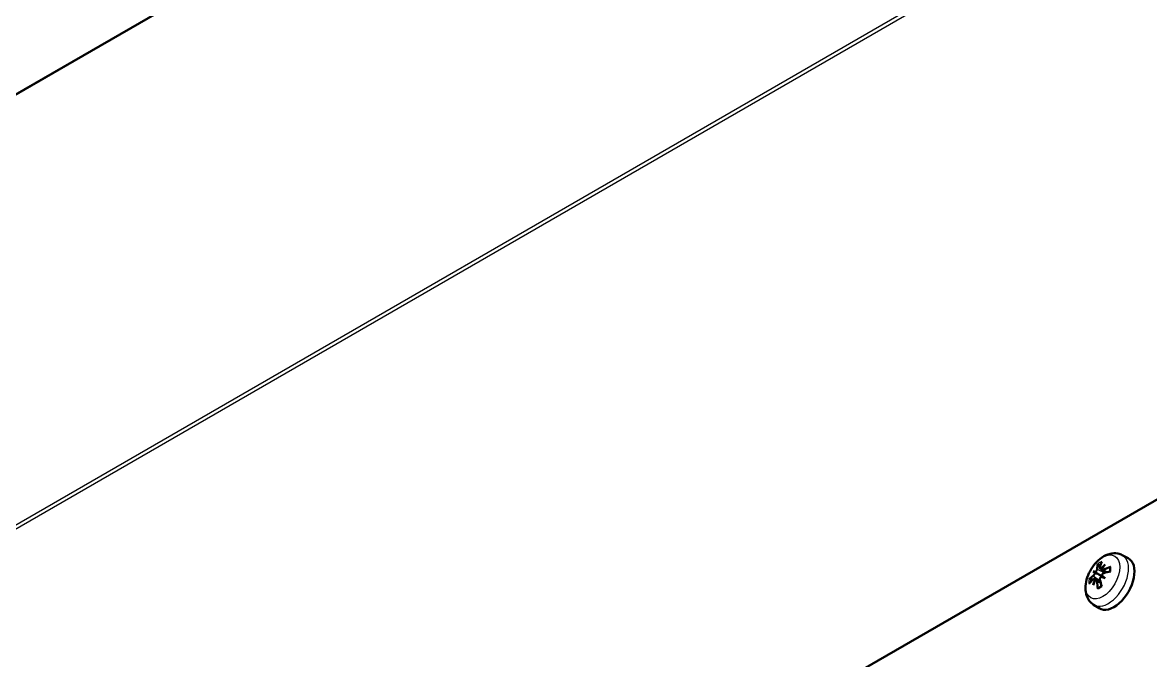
# Model space of a CAD drawing. Header units: millimetres. Extents: x 0 to 4200, y 0 to 2970.
# Drawn here: x 3269.4 to 3425, y 2235.8 to 2323.7 of the extents above; entities that cross this region are included whole.
import ezdxf

# ---------------------------------------------------------------- set-up
doc = ezdxf.new("R2010")
doc.units = ezdxf.units.MM
doc.header["$LTSCALE"] = 10
doc.layers.add('Co ban', color=7, linetype='Continuous', lineweight=50)
doc.layers.add('Lien manh', color=7, linetype='Continuous', lineweight=25, true_color=0x020305)

msp = doc.modelspace()

# ---------------------------------------------------------------- linework, layer by layer
at = {"layer": 'Co ban'}
for p, q in [((3840.52, 2644.08), (2989.16, 2152.55)), ((2949.75, 1983.09), (3734.64, 2436.24)), ((3421.12, 2250.32), (3421.93, 2249.9)), ((3417.11, 2248.06), (3417.66, 2247.75)), ((3418.08, 2248.45), (3418.82, 2247.91)), ((3418.37, 2248.28), (3418.87, 2247.92)), ((3417.26, 2247.03), (3418.1, 2246.66)), ((3417.56, 2246.86), (3418.11, 2246.62)), ((3417.66, 2247.75), (3418.61, 2247.2)), ((3418.75, 2247.12), (3418.61, 2247.2)), ((3417.16, 2243.46), (3417.93, 2242.97))]:
    msp.add_line(p, q, dxfattribs=at)
for centre, major_axis, ratio, start_param, end_param in [((3419.98, 2246.41), (2, 3.46), 0.57735, 3.116897, 6.307881), ((3422.77, 2245.9), (-5.86, 2.63), 0.158992, 0.343364, 0.460515), ((3421.82, 2244.24), (-5.21, 3.76), 0.158992, 5.82267, 5.939822), ((3416.93, 2248.37), (0.889, -0.797), 0.034479, 0.632274, 1.018438), ((3422.64, 2245.24), (-4.18, 4.96), 0.552577, 0.356756, 0.526449), ((3422.07, 2244.91), (-2.18, 6.11), 0.589478, 0.562453, 0.732146), ((3422.7, 2244.75), (4.1, 4.95), 0.9022, 1.451948, 1.5691), ((3417.86, 2248.91), (-1.11, 0.66), 0.166378, 2.018975, 2.09969), ((3421.75, 2245.31), (-2.63, -5.86), 0.701688, 4.371008, 4.48816), ((3422.39, 2244.73), (-6.48, -0.2), 0.690116, 5.148823, 5.318516), ((3422.39, 2245.38), (6.49, -0.16), 0.451938, 2.040238, 2.209931), ((3422.32, 2244.69), (-6.39, 1.14), 0.552577, 5.756736, 5.926429), ((3422.32, 2245.35), (6.38, 1.17), 0.589478, 2.409447, 2.57914), ((3422.77, 2244.88), (2.24, 6.02), 0.9022, 1.572493, 1.689644), ((3421.82, 2245.43), (-3.76, -5.21), 0.701688, 4.936618, 5.05377), ((3416.75, 2248.07), (-1.13, 0.37), 0.034479, 2.123155, 2.509319), ((3416.75, 2246.99), (1.13, -0.63), 0.166378, 1.041903, 1.122618), ((3422.64, 2245.16), (3.07, -5.72), 0.690116, 4.106262, 4.275955), ((3422.07, 2244.83), (-3.38, 5.53), 0.451938, 0.931662, 1.101355), ((3417.86, 2247.43), (1.12, -0.36), 0.009309, 0.838135, 1.224299), ((3422.7, 2245.94), (-6.06, 2.14), 0.04152, 0.758456, 0.875608), ((3418.03, 2247.73), (-0.87, 0.789), 0.009309, 1.917294, 2.303458), ((3421.75, 2244.28), (4.88, -4.18), 0.04152, 2.265985, 2.383136)]:
    msp.add_ellipse(centre, major_axis=major_axis, ratio=ratio, start_param=start_param, end_param=end_param, dxfattribs=at)
for points, knots in [([(3417.16, 2243.46), (3416.93, 2243.61), (3416.74, 2243.79), (3416.4, 2244.23), (3416.28, 2244.48), (3416.09, 2245.06), (3416.04, 2245.39), (3416.04, 2246.12), (3416.09, 2246.53), (3416.31, 2247.33), (3416.47, 2247.73), (3416.88, 2248.48), (3417.12, 2248.83), (3417.67, 2249.47), (3417.98, 2249.75), (3418.66, 2250.22), (3419.03, 2250.4), (3419.78, 2250.58), (3420.15, 2250.6), (3420.73, 2250.49), (3420.93, 2250.42), (3421.12, 2250.32)], [3.951686, 3.951686, 3.951686, 3.951686, 4.16495, 4.16495, 4.402172, 4.402172, 4.701244, 4.701244, 5.067164, 5.067164, 5.444726, 5.444726, 5.817078, 5.817078, 6.192713, 6.192713, 6.5675, 6.5675, 6.874086, 6.874086, 7.043888, 7.043888, 7.043888, 7.043888]), ([(3417.65, 2248.37), (3417.65, 2248.35), (3417.64, 2248.31), (3417.62, 2248.24), (3417.6, 2248.21), (3417.57, 2248.14), (3417.54, 2248.11), (3417.49, 2248.05), (3417.47, 2248.02), (3417.43, 2247.99), (3417.42, 2247.99), (3417.42, 2247.98)], [0, 0, 0, 0, 0.01151442, 0.01151442, 0.02302884, 0.02302884, 0.0344178, 0.0344178, 0.04580676, 0.04580676, 0.0498478, 0.0498478, 0.0498478, 0.0498478]), ([(3417.85, 2248.9), (3417.84, 2248.91), (3417.82, 2248.93), (3417.8, 2248.96), (3417.79, 2248.98), (3417.77, 2249.01), (3417.77, 2249.03), (3417.76, 2249.06), (3417.77, 2249.07), (3417.77, 2249.09)], [0.05658644, 0.05658644, 0.05658644, 0.05658644, 0.06161587, 0.06161587, 0.06775669, 0.06775669, 0.07390904, 0.07390904, 0.07912293, 0.07912293, 0.07912293, 0.07912293]), ([(3418.24, 2248.46), (3418.24, 2248.46), (3418.24, 2248.46), (3418.21, 2248.44), (3418.18, 2248.43), (3418.13, 2248.43), (3418.1, 2248.43), (3418.07, 2248.45), (3418.05, 2248.47), (3418.04, 2248.51), (3418.03, 2248.54), (3418.04, 2248.58), (3418.04, 2248.59), (3418.04, 2248.6)], [0.02262869, 0.02262869, 0.02262869, 0.02262869, 0.02311382, 0.02311382, 0.03450698, 0.03450698, 0.04590014, 0.04590014, 0.05733833, 0.05733833, 0.06877652, 0.06877652, 0.07249219, 0.07249219, 0.07249219, 0.07249219]), ([(3418.58, 2248.29), (3418.55, 2248.27), (3418.52, 2248.26), (3418.45, 2248.25), (3418.43, 2248.25), (3418.38, 2248.27), (3418.36, 2248.29), (3418.33, 2248.33), (3418.32, 2248.35), (3418.32, 2248.39), (3418.32, 2248.4), (3418.32, 2248.41)], [0, 0, 0, 0, 0.01151442, 0.01151442, 0.02302884, 0.02302884, 0.0344178, 0.0344178, 0.04580676, 0.04580676, 0.0498478, 0.0498478, 0.0498478, 0.0498478]), ([(3419.43, 2248.58), (3419.43, 2248.58), (3419.43, 2248.59), (3419.43, 2248.61), (3419.43, 2248.62), (3419.45, 2248.65), (3419.46, 2248.66), (3419.49, 2248.68), (3419.51, 2248.69), (3419.52, 2248.7)], [0.05985449, 0.05985449, 0.05985449, 0.05985449, 0.06161587, 0.06161587, 0.06775669, 0.06775669, 0.07390904, 0.07390904, 0.07912293, 0.07912293, 0.07912293, 0.07912293]), ([(3419.43, 2248.58), (3419.44, 2248.55), (3419.44, 2248.51), (3419.45, 2248.44), (3419.45, 2248.41), (3419.45, 2248.33), (3419.45, 2248.29), (3419.45, 2248.22), (3419.45, 2248.18), (3419.44, 2248.11), (3419.44, 2248.08), (3419.44, 2248.06)], [1.3874243, 1.3874243, 1.3874243, 1.3874243, 1.4608322, 1.4608322, 1.53424, 1.53424, 1.6076479, 1.6076479, 1.6810558, 1.6810558, 1.7294084, 1.7294084, 1.7294084, 1.7294084]), ([(3416.55, 2246.98), (3416.56, 2246.99), (3416.57, 2247), (3416.6, 2247.01), (3416.62, 2247.02), (3416.66, 2247.02), (3416.68, 2247.02), (3416.72, 2247.02), (3416.74, 2247.01), (3416.76, 2247.01)], [0.01947687, 0.01947687, 0.01947687, 0.01947687, 0.02469076, 0.02469076, 0.03084311, 0.03084311, 0.03698394, 0.03698394, 0.04201336, 0.04201336, 0.04201336, 0.04201336]), ([(3417.34, 2247.84), (3417.34, 2247.84), (3417.34, 2247.84), (3417.33, 2247.81), (3417.33, 2247.77), (3417.3, 2247.7), (3417.29, 2247.66), (3417.25, 2247.6), (3417.23, 2247.56), (3417.18, 2247.5), (3417.16, 2247.48), (3417.13, 2247.45), (3417.12, 2247.45), (3417.11, 2247.44)], [0.02262944, 0.02262944, 0.02262944, 0.02262944, 0.02319765, 0.02319765, 0.0345489, 0.0345489, 0.04590016, 0.04590016, 0.05733835, 0.05733835, 0.06877655, 0.06877655, 0.07249221, 0.07249221, 0.07249221, 0.07249221]), ([(3417.11, 2246.99), (3417.14, 2247.01), (3417.16, 2247.03), (3417.21, 2247.04), (3417.23, 2247.04), (3417.27, 2247.03), (3417.29, 2247.02), (3417.32, 2246.98), (3417.33, 2246.95), (3417.33, 2246.91), (3417.33, 2246.9), (3417.34, 2246.89)], [0, 0, 0, 0, 0.01151442, 0.01151442, 0.02302884, 0.02302884, 0.0344178, 0.0344178, 0.04580676, 0.04580676, 0.0498478, 0.0498478, 0.0498478, 0.0498478]), ([(3417.42, 2246.84), (3417.42, 2246.84), (3417.42, 2246.84), (3417.44, 2246.86), (3417.47, 2246.87), (3417.52, 2246.88), (3417.55, 2246.87), (3417.59, 2246.85), (3417.6, 2246.83), (3417.63, 2246.78), (3417.64, 2246.74), (3417.65, 2246.7), (3417.65, 2246.69), (3417.65, 2246.68)], [0.02262944, 0.02262944, 0.02262944, 0.02262944, 0.02319765, 0.02319765, 0.0345489, 0.0345489, 0.04590016, 0.04590016, 0.05733835, 0.05733835, 0.06877655, 0.06877655, 0.07249221, 0.07249221, 0.07249221, 0.07249221]), ([(3418.04, 2246.91), (3418.04, 2246.94), (3418.03, 2246.97), (3418.04, 2247.05), (3418.05, 2247.09), (3418.08, 2247.16), (3418.11, 2247.2), (3418.15, 2247.26), (3418.18, 2247.28), (3418.22, 2247.31), (3418.23, 2247.31), (3418.24, 2247.32)], [0, 0, 0, 0, 0.01154742, 0.01154742, 0.02309483, 0.02309483, 0.0344508, 0.0344508, 0.04580677, 0.04580677, 0.04984781, 0.04984781, 0.04984781, 0.04984781]), ([(3418.32, 2247.46), (3418.32, 2247.46), (3418.32, 2247.46), (3418.32, 2247.49), (3418.32, 2247.53), (3418.34, 2247.6), (3418.36, 2247.64), (3418.4, 2247.71), (3418.43, 2247.74), (3418.49, 2247.79), (3418.52, 2247.81), (3418.56, 2247.83), (3418.57, 2247.83), (3418.58, 2247.84)], [0.02262944, 0.02262944, 0.02262944, 0.02262944, 0.02319765, 0.02319765, 0.0345489, 0.0345489, 0.04590016, 0.04590016, 0.05733835, 0.05733835, 0.06877655, 0.06877655, 0.07249221, 0.07249221, 0.07249221, 0.07249221]), ([(3417.77, 2245.66), (3417.77, 2245.68), (3417.76, 2245.69), (3417.77, 2245.73), (3417.77, 2245.75), (3417.79, 2245.77), (3417.8, 2245.79), (3417.82, 2245.79), (3417.82, 2245.8), (3417.82, 2245.8)], [0.01947687, 0.01947687, 0.01947687, 0.01947687, 0.02469076, 0.02469076, 0.03084311, 0.03084311, 0.03698394, 0.03698394, 0.03874531, 0.03874531, 0.03874531, 0.03874531]), ([(3418.28, 2246.05), (3418.26, 2246.04), (3418.24, 2246.02), (3418.18, 2245.98), (3418.15, 2245.96), (3418.08, 2245.92), (3418.05, 2245.9), (3417.98, 2245.87), (3417.95, 2245.85), (3417.89, 2245.82), (3417.86, 2245.81), (3417.82, 2245.8)], [2.9829806, 2.9829806, 2.9829806, 2.9829806, 3.0313332, 3.0313332, 3.1047411, 3.1047411, 3.1781489, 3.1781489, 3.2515568, 3.2515568, 3.3249647, 3.3249647, 3.3249647, 3.3249647])]:
    msp.add_open_spline(points, degree=3, knots=knots, dxfattribs=at)
for points, weights in [([(3417.85, 2248.9), (3417.96, 2248.8), (3418.07, 2248.7)], [1.00291629593, 1.00586947967, 1.00753429025]), ([(3417.04, 2246.92), (3416.9, 2246.96), (3416.76, 2247.01)], [1.00753429025, 1.00586947967, 1.00291629593])]:
    msp.add_rational_spline(points, weights, degree=2, dxfattribs=at)
at = {"layer": 'Lien manh'}
for p, q in [((3840.3, 2643.87), (2988.94, 2152.34)), ((2918.83, 2052.59), (3770.18, 2544.12)), ((3769.99, 2543.42), (2918.64, 2051.89)), ((3417.65, 2248.37), (3418.7, 2247.87)), ((3418.58, 2248.29), (3419.06, 2247.97)), ((3417.11, 2247.44), (3418.07, 2246.78)), ((3417.65, 2246.68), (3418.17, 2246.42))]:
    msp.add_line(p, q, dxfattribs=at)
msp.add_ellipse((3418.43, 2247.3), major_axis=(-1.66, -2.88), ratio=0.57735, dxfattribs=at)
for centre, major_axis, start_param, end_param in [((3419.19, 2246.86), (-1.98, -3.43), 6.25849, 9.449473), ((3418.04, 2247.53), (-1.07, -1.85), 3.746927, 4.107055), ((3418.1, 2247.49), (0.96, 1.67), 0.709134, 0.968047), ((3418.04, 2247.53), (1.07, 1.85), 5.317723, 5.677851), ((3418.04, 2247.53), (-1.07, -1.85), 5.317723, 5.677851), ((3418.1, 2247.49), (0.96, 1.67), 2.173546, 2.432459), ((3418.04, 2247.53), (1.07, 1.85), 3.746927, 4.107055)]:
    msp.add_ellipse(centre, major_axis=major_axis, ratio=0.57735, start_param=start_param, end_param=end_param, dxfattribs=at)

doc.saveas('drawing.dxf')
